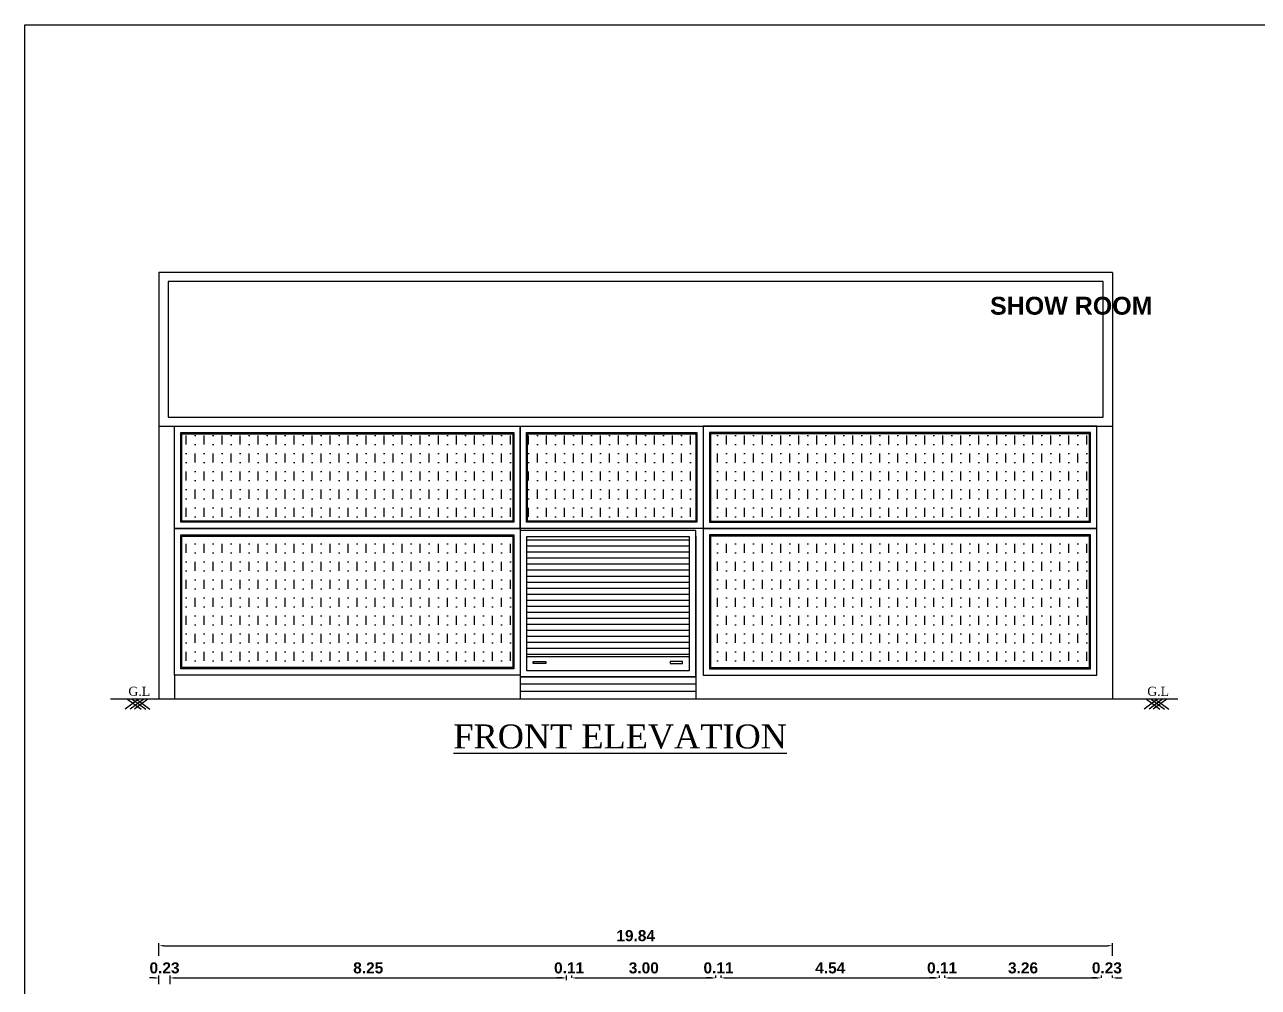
# Model space of a CAD drawing. Header units: metres. Extents: x -54 to 177, y -43 to 77.
# Drawn here: x 5.64 to 31.32, y 49.38 to 69.42 of the extents above; entities that cross this region are included whole.
import ezdxf

# ---------------------------------------------------------------- set-up
doc = ezdxf.new("R2010")
doc.units = ezdxf.units.M
doc.header["$LTSCALE"] = 2
doc.header["$MEASUREMENT"] = 0
doc.header["$PDMODE"] = 34
doc.header["$PDSIZE"] = -2
doc.styles.add('ANAND', font='times.ttf')
doc.styles.get("Standard").update_dxf_attribs({"font": 'swisseb.ttf'})
doc.dimstyles.new('V1', dxfattribs={"dimtxt": 0.23, "dimasz": 0.1, "dimexe": 0.05, "dimexo": 0.0625, "dimgap": 0.09, "dimtad": 1, "dimzin": 0, "dimdsep": 46, "dimtxsty": 'Standard', "dimcen": 0.09, "dimadec": 0, "dimazin": 0, "dimtfac": 1, "dimtix": 1, "dimtofl": 0, "dimtmove": 2, "dimatfit": 0, "dimfxl": 0, "dimtolj": 1, "dimtzin": 0, "dimarcsym": 0})

# ---------------------------------------------------------------- blocks, each defined once
blk = doc.blocks.new('*D18')
at = {"color": 0, "lineweight": -2}
for p, q in [((8.339, 49.573), (8.239, 49.573)), ((8.439, 49.446), (8.439, 49.623)), ((8.669, 49.446), (8.669, 49.623)), ((8.769, 49.573), (8.869, 49.573))]:
    blk.add_line(p, q, dxfattribs=at)
at = {"color": 0}
for points in [[(8.339, 49.59), (8.339, 49.556), (8.439, 49.573)], [(8.769, 49.59), (8.769, 49.556), (8.669, 49.573)]]:
    blk.add_solid(points, dxfattribs=at)
at = {"layer": 'Defpoints', "color": 0}
for p in [(8.669, 49.573), (8.439, 49.384), (8.669, 49.384)]:
    blk.add_point(p, dxfattribs=at)
at = {"color": 0, "insert": (8.554, 49.781), "char_height": 0.23, "attachment_point": 5}
blk.add_mtext('\\A1;0.23', dxfattribs=at)
blk = doc.blocks.new('*D19')
at = {"color": 0, "lineweight": -2}
for p, q in [((8.669, 49.446), (8.669, 49.623)), ((8.769, 49.573), (16.819, 49.573)), ((16.919, 49.527), (16.919, 49.623))]:
    blk.add_line(p, q, dxfattribs=at)
at = {"color": 0}
for points in [[(8.769, 49.59), (8.769, 49.556), (8.669, 49.573)], [(16.819, 49.59), (16.819, 49.556), (16.919, 49.573)]]:
    blk.add_solid(points, dxfattribs=at)
at = {"layer": 'Defpoints', "color": 0}
for p in [(16.919, 49.573), (8.669, 49.384), (16.919, 49.464)]:
    blk.add_point(p, dxfattribs=at)
at = {"color": 0, "insert": (12.794, 49.781), "char_height": 0.23, "attachment_point": 5}
blk.add_mtext('\\A1;8.25', dxfattribs=at)
blk = doc.blocks.new('*D20')
at = {"color": 0, "lineweight": -2}
for p, q in [((27.952, 49.573), (27.852, 49.573)), ((28.052, 49.573), (28.052, 49.623)), ((28.282, 49.573), (28.282, 49.623)), ((28.382, 49.573), (28.482, 49.573))]:
    blk.add_line(p, q, dxfattribs=at)
at = {"color": 0}
for points in [[(27.952, 49.59), (27.952, 49.556), (28.052, 49.573)], [(28.382, 49.59), (28.382, 49.556), (28.282, 49.573)]]:
    blk.add_solid(points, dxfattribs=at)
at = {"layer": 'Defpoints', "color": 0}
for p in [(28.052, 49.573), (28.282, 49.573), (28.282, 49.573)]:
    blk.add_point(p, dxfattribs=at)
at = {"color": 0, "insert": (28.167, 49.781), "char_height": 0.23, "attachment_point": 5}
blk.add_mtext('\\A1;0.23', dxfattribs=at)
blk = doc.blocks.new('*D21')
at = {"color": 0, "lineweight": -2}
for p, q in [((8.439, 50.034), (8.439, 50.294)), ((8.539, 50.244), (28.182, 50.244)), ((28.282, 50.034), (28.282, 50.294))]:
    blk.add_line(p, q, dxfattribs=at)
at = {"color": 0}
for points in [[(8.539, 50.26), (8.539, 50.227), (8.439, 50.244)], [(28.182, 50.26), (28.182, 50.227), (28.282, 50.244)]]:
    blk.add_solid(points, dxfattribs=at)
at = {"layer": 'Defpoints', "color": 0}
for p in [(28.282, 50.244), (8.439, 49.972), (28.282, 49.972)]:
    blk.add_point(p, dxfattribs=at)
at = {"color": 0, "insert": (18.36, 50.452), "char_height": 0.23, "attachment_point": 5}
blk.add_mtext('\\A1;19.84', dxfattribs=at)
blk = doc.blocks.new('*D75')
at = {"color": 0, "lineweight": -2}
for p, q in [((16.819, 49.573), (16.719, 49.573)), ((16.919, 49.573), (16.919, 49.623)), ((17.029, 49.573), (17.029, 49.623)), ((17.129, 49.573), (17.229, 49.573))]:
    blk.add_line(p, q, dxfattribs=at)
at = {"color": 0}
for points in [[(16.819, 49.59), (16.819, 49.556), (16.919, 49.573)], [(17.129, 49.59), (17.129, 49.556), (17.029, 49.573)]]:
    blk.add_solid(points, dxfattribs=at)
at = {"layer": 'Defpoints', "color": 0}
for p in [(16.919, 49.573), (17.029, 49.573), (17.029, 49.573)]:
    blk.add_point(p, dxfattribs=at)
at = {"color": 0, "insert": (16.974, 49.781), "char_height": 0.23, "attachment_point": 5}
blk.add_mtext('\\A1;0.11', dxfattribs=at)
blk = doc.blocks.new('*D76')
at = {"color": 0, "lineweight": -2}
for p, q in [((17.029, 49.573), (17.029, 49.623)), ((17.129, 49.573), (19.929, 49.573)), ((20.029, 49.573), (20.029, 49.623))]:
    blk.add_line(p, q, dxfattribs=at)
at = {"color": 0}
for points in [[(17.129, 49.59), (17.129, 49.556), (17.029, 49.573)], [(19.929, 49.59), (19.929, 49.556), (20.029, 49.573)]]:
    blk.add_solid(points, dxfattribs=at)
at = {"layer": 'Defpoints', "color": 0}
for p in [(17.029, 49.573), (20.029, 49.573), (20.029, 49.573)]:
    blk.add_point(p, dxfattribs=at)
at = {"color": 0, "insert": (18.529, 49.781), "char_height": 0.23, "attachment_point": 5}
blk.add_mtext('\\A1;3.00', dxfattribs=at)
blk = doc.blocks.new('*D77')
at = {"color": 0, "lineweight": -2}
for p, q in [((19.929, 49.573), (19.829, 49.573)), ((20.029, 49.573), (20.029, 49.623)), ((20.139, 49.573), (20.139, 49.623)), ((20.239, 49.573), (20.339, 49.573))]:
    blk.add_line(p, q, dxfattribs=at)
at = {"color": 0}
for points in [[(19.929, 49.59), (19.929, 49.556), (20.029, 49.573)], [(20.239, 49.59), (20.239, 49.556), (20.139, 49.573)]]:
    blk.add_solid(points, dxfattribs=at)
at = {"layer": 'Defpoints', "color": 0}
for p in [(20.029, 49.573), (20.139, 49.573), (20.139, 49.573)]:
    blk.add_point(p, dxfattribs=at)
at = {"color": 0, "insert": (20.084, 49.781), "char_height": 0.23, "attachment_point": 5}
blk.add_mtext('\\A1;0.11', dxfattribs=at)
blk = doc.blocks.new('*D78')
at = {"color": 0, "lineweight": -2}
for p, q in [((20.139, 49.573), (20.139, 49.623)), ((20.239, 49.573), (24.582, 49.573)), ((24.682, 49.573), (24.682, 49.623))]:
    blk.add_line(p, q, dxfattribs=at)
at = {"color": 0}
for points in [[(20.239, 49.59), (20.239, 49.556), (20.139, 49.573)], [(24.582, 49.59), (24.582, 49.556), (24.682, 49.573)]]:
    blk.add_solid(points, dxfattribs=at)
at = {"layer": 'Defpoints', "color": 0}
for p in [(20.139, 49.573), (24.682, 49.573), (24.682, 49.573)]:
    blk.add_point(p, dxfattribs=at)
at = {"color": 0, "insert": (22.41, 49.781), "char_height": 0.23, "attachment_point": 5}
blk.add_mtext('\\A1;4.54', dxfattribs=at)
blk = doc.blocks.new('*D79')
at = {"color": 0, "lineweight": -2}
for p, q in [((24.582, 49.573), (24.482, 49.573)), ((24.682, 49.573), (24.682, 49.623)), ((24.792, 49.573), (24.792, 49.623)), ((24.892, 49.573), (24.992, 49.573))]:
    blk.add_line(p, q, dxfattribs=at)
at = {"color": 0}
for points in [[(24.582, 49.59), (24.582, 49.556), (24.682, 49.573)], [(24.892, 49.59), (24.892, 49.556), (24.792, 49.573)]]:
    blk.add_solid(points, dxfattribs=at)
at = {"layer": 'Defpoints', "color": 0}
for p in [(24.682, 49.573), (24.792, 49.573), (24.792, 49.573)]:
    blk.add_point(p, dxfattribs=at)
at = {"color": 0, "insert": (24.737, 49.781), "char_height": 0.23, "attachment_point": 5}
blk.add_mtext('\\A1;0.11', dxfattribs=at)
blk = doc.blocks.new('*D80')
at = {"color": 0, "lineweight": -2}
for p, q in [((24.792, 49.573), (24.792, 49.623)), ((24.892, 49.573), (27.952, 49.573)), ((28.052, 49.573), (28.052, 49.623))]:
    blk.add_line(p, q, dxfattribs=at)
at = {"color": 0}
for points in [[(24.892, 49.59), (24.892, 49.556), (24.792, 49.573)], [(27.952, 49.59), (27.952, 49.556), (28.052, 49.573)]]:
    blk.add_solid(points, dxfattribs=at)
at = {"layer": 'Defpoints', "color": 0}
for p in [(24.792, 49.573), (28.052, 49.573), (28.052, 49.573)]:
    blk.add_point(p, dxfattribs=at)
at = {"color": 0, "insert": (26.422, 49.781), "char_height": 0.23, "attachment_point": 5}
blk.add_mtext('\\A1;3.26', dxfattribs=at)

msp = doc.modelspace()

# ---------------------------------------------------------------- hatches: boundary and pattern name
h = msp.add_hatch()
h.set_pattern_fill('MUDST', color=256, scale=0.75, angle=90, style=0)
h.set_pattern_definition([(90, (-272.62216, -19.57482), (-0.1875, 0.375), [0.1875, -0.1875, 0, -0.1875, 0, -0.1875])])
h.paths.add_polyline_path([(8.9161, 60.9028), (15.8002, 60.9028), (15.8002, 59.0822), (8.9161, 59.0822)])
h.paths.add_polyline_path([(16.1095, 60.9028), (19.6108, 60.9028), (19.6108, 59.0822), (16.1095, 59.0822)])
h.paths.add_polyline_path([(27.8042, 60.9028), (19.9202, 60.9028), (19.9202, 59.0822), (27.8042, 59.0822)])
h.paths.add_polyline_path([(27.8042, 58.7728), (19.9202, 58.7728), (19.9202, 56.0342), (27.8042, 56.0342)])
h.paths.add_polyline_path([(8.9161, 58.7728), (15.8002, 58.7728), (15.8002, 56.0342), (8.9161, 56.0342)])
h = msp.add_hatch()
h.set_pattern_fill('ANSI31', color=256, angle=135)
h.set_pattern_definition([(180, (-138406.28495, -94970.05956), (0, -0.125), [])])
h.paths.add_polyline_path([(16.0863, 58.758), (19.483, 58.758), (19.483, 56.2571), (16.0863, 56.2571)])

# ---------------------------------------------------------------- linework, layer by layer
for p, q in [((8.4388, 64.2595), (8.4388, 55.3795)), ((28.2816, 64.2595), (28.2816, 55.3795)), ((15.9548, 60.7373), (15.9548, 55.3795)), ((19.6145, 58.8895), (15.9548, 58.8895)), ((15.9548, 58.8895), (15.9548, 55.3795)), ((19.6145, 58.7728), (19.6145, 55.3795)), ((8.7615, 55.8795), (8.7615, 55.3795)), ((19.6145, 55.8395), (15.9548, 55.8395)), ((19.6145, 55.6895), (15.9548, 55.6895)), ((19.6145, 55.5395), (15.9548, 55.5395)), ((29.6444, 55.3795), (7.4325, 55.3795))]:
    msp.add_line(p, q)
at = {"linetype": 'Continuous'}
for p, q in [((8.0153, 55.3795), (7.7345, 55.1666)), ((7.7861, 55.3795), (8.067, 55.1666)), ((8.1218, 55.3795), (7.841, 55.1666)), ((7.8819, 55.3795), (8.1628, 55.1666)), ((8.209, 55.3795), (7.9282, 55.1666)), ((7.9691, 55.3795), (8.2499, 55.1666)), ((29.221, 55.3795), (28.9402, 55.1666)), ((28.9918, 55.3795), (29.2726, 55.1666)), ((29.3275, 55.3795), (29.0467, 55.1666)), ((29.0876, 55.3795), (29.3684, 55.1666)), ((29.4147, 55.3795), (29.1338, 55.1666)), ((29.1748, 55.3795), (29.4556, 55.1666))]:
    msp.add_line(p, q, dxfattribs=at)
for points in [[(5.6435, 69.4181), (82.2994, 69.4181), (82.2994, 17.5897), (5.6435, 17.5897)], [(28.0913, 64.0692), (8.6291, 64.0692), (8.6291, 61.2478), (28.0913, 61.2478)], [(8.7615, 61.0575), (15.9548, 61.0575), (15.9548, 58.9275), (8.7615, 58.9275)], [(8.8929, 60.926), (15.8234, 60.926), (15.8234, 59.059), (8.8929, 59.059)], [(8.9161, 60.9028), (15.8002, 60.9028), (15.8002, 59.0822), (8.9161, 59.0822)], [(15.9548, 61.0575), (19.7655, 61.0575), (19.7655, 58.9275), (15.9548, 58.9275)], [(16.0863, 60.926), (19.634, 60.926), (19.634, 59.059), (16.0863, 59.059)], [(16.1095, 60.9028), (19.6108, 60.9028), (19.6108, 59.0822), (16.1095, 59.0822)], [(27.9589, 61.0575), (19.7655, 61.0575), (19.7655, 58.9275), (27.9589, 58.9275)], [(27.8274, 60.926), (19.897, 60.926), (19.897, 59.059), (27.8274, 59.059)], [(27.8042, 60.9028), (19.9202, 60.9028), (19.9202, 59.0822), (27.8042, 59.0822)], [(8.7615, 58.9275), (15.9548, 58.9275), (15.9548, 55.8795), (8.7615, 55.8795)], [(19.6145, 58.8895), (15.9548, 58.8895), (15.9548, 55.8395), (19.6145, 55.8395)], [(27.9589, 58.9275), (19.7655, 58.9275), (19.7655, 55.8795), (27.9589, 55.8795)], [(8.8929, 58.796), (15.8234, 58.796), (15.8234, 56.011), (8.8929, 56.011)], [(8.9161, 58.7728), (15.8002, 58.7728), (15.8002, 56.0342), (8.9161, 56.0342)], [(27.8274, 58.796), (19.897, 58.796), (19.897, 56.011), (27.8274, 56.011)], [(27.8042, 58.7728), (19.9202, 58.7728), (19.9202, 56.0342), (27.8042, 56.0342)], [(16.0863, 55.971), (19.4796, 55.971), (19.4796, 56.2571), (16.0863, 56.2571)], [(16.2284, 56.1603), (16.4878, 56.1603), (16.4878, 56.1187), (16.2284, 56.1187)], [(19.3376, 56.1603), (19.0781, 56.1603), (19.0781, 56.1187), (19.3376, 56.1187)]]:
    msp.add_lwpolyline(points, close=True)
for points in [[(28.2816, 64.2595), (8.4388, 64.2595)], [(8.4388, 61.0575), (28.2816, 61.0575)], [(19.483, 55.971), (19.483, 58.758), (16.0863, 58.758), (16.0863, 55.971)]]:
    msp.add_lwpolyline(points)

# ---------------------------------------------------------------- texts
at = {"style": 'ANAND'}
for s, height, p in [('G.L', 0.18916, (7.8027, 55.4456)), ('G.L', 0.18916, (29.0084, 55.4456)), ('%%UFRONT ELEVATION', 0.5, (14.566, 54.3506))]:
    msp.add_text(s, height=height, dxfattribs=at).set_placement(p)
at = {"insert": (29.1166, 63.7533), "char_height": 0.372359, "attachment_point": 3, "style": 'ANAND'}
msp.add_mtext_dynamic_manual_height_columns('{\\fSwis721 Ex BT|b1|i0|c0|p34;SHOW ROOM}', width=8.444622, gutter_width=60, heights=[0.6387], dxfattribs=at)

# ---------------------------------------------------------------- dimensions: what is measured, and where the dimension line sits
for base, p1, p2, override, picture, middle in [((28.2816, 50.2438), (8.4388, 49.9718), (28.2816, 49.9718), {"dimfxl": 12, "dimfxlon": 1, "dimarcsym": 1}, '*D21', (18.3602, 50.452)), ((8.6688, 49.573), (8.4388, 49.3838), (8.6688, 49.3838), {"dimfxl": 12, "dimfxlon": 1, "dimarcsym": 1}, '*D18', (8.5538, 49.7811)), ((16.9188, 49.573), (8.6688, 49.3838), (16.9188, 49.4643), {"dimfxl": 12, "dimfxlon": 1, "dimarcsym": 1}, '*D19', (12.7938, 49.7811)), ((17.0288, 49.573), (16.9188, 49.573), (17.0288, 49.573), {"dimfxl": 9, "dimfxlon": 1, "dimarcsym": 1}, '*D75', (16.9738, 49.781)), ((20.0288, 49.573), (17.0288, 49.573), (20.0288, 49.573), {"dimfxl": 9, "dimfxlon": 1, "dimarcsym": 1}, '*D76', (18.5288, 49.781)), ((20.1388, 49.573), (20.0288, 49.573), (20.1388, 49.573), {"dimfxl": 9, "dimfxlon": 1, "dimarcsym": 1}, '*D77', (20.0838, 49.781)), ((24.6816, 49.573), (20.1388, 49.573), (24.6816, 49.573), {"dimfxl": 9, "dimfxlon": 1, "dimarcsym": 1}, '*D78', (22.4102, 49.781)), ((24.7916, 49.573), (24.6816, 49.573), (24.7916, 49.573), {"dimfxl": 9, "dimfxlon": 1, "dimarcsym": 1}, '*D79', (24.7366, 49.781)), ((28.0516, 49.573), (24.7916, 49.573), (28.0516, 49.573), {"dimfxl": 9, "dimfxlon": 1, "dimarcsym": 1}, '*D80', (26.4216, 49.7811)), ((28.2816, 49.573), (28.0516, 49.573), (28.2816, 49.573), {"dimfxl": 12, "dimfxlon": 1, "dimarcsym": 1}, '*D20', (28.1666, 49.7811))]:
    dim = msp.add_linear_dim(base=base, p1=p1, p2=p2, dimstyle='V1', override=override)
    dim.commit()
    dim.dimension.update_dxf_attribs({"geometry": picture, "text_midpoint": middle})

doc.saveas('drawing.dxf')
